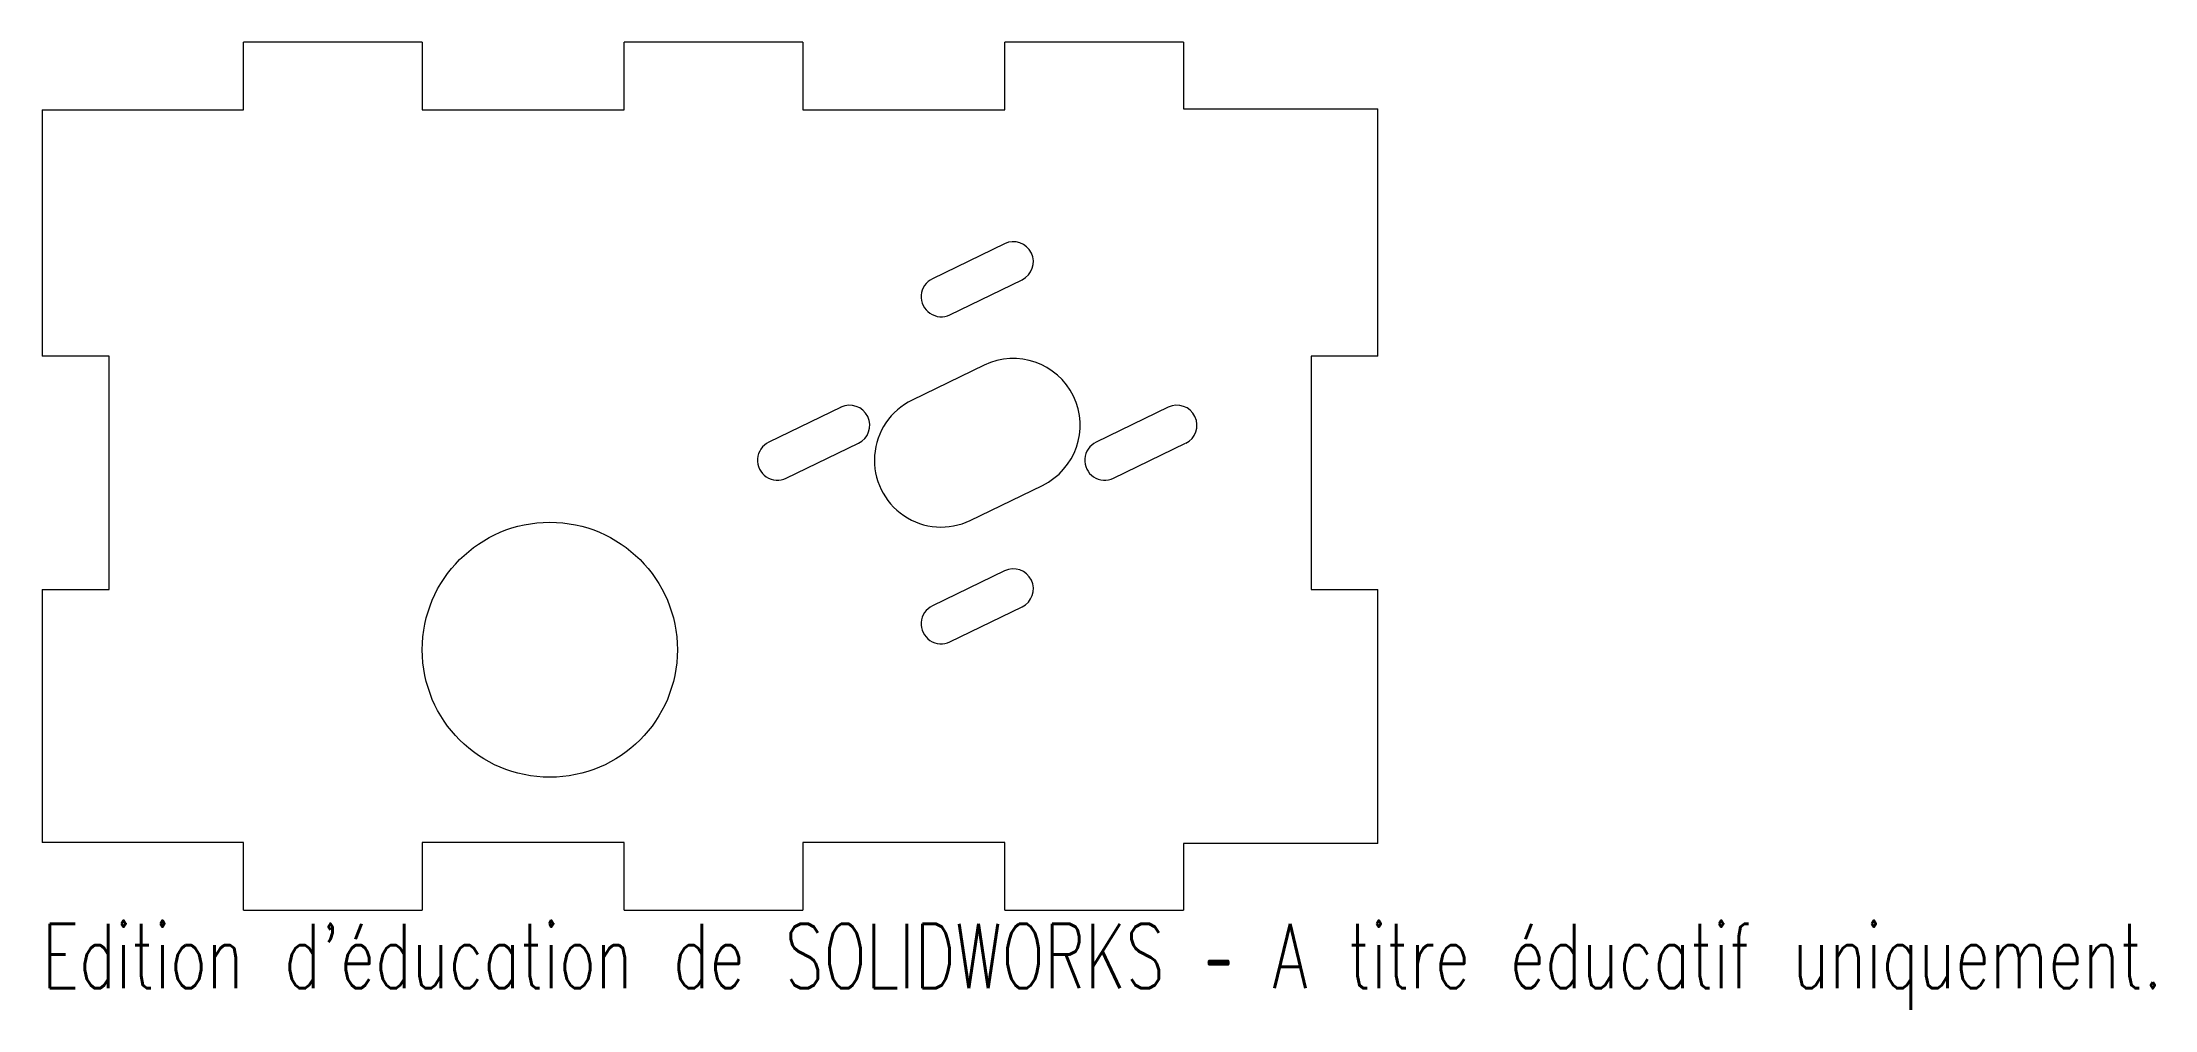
# Model space of a CAD drawing. Header units: millimetres. Extents: x -50 to 108, y -40 to 32.
import ezdxf

# ---------------------------------------------------------------- set-up
doc = ezdxf.new("R2010")
doc.units = ezdxf.units.MM
doc.styles.add('SLDTEXTSTYLE0', font='TXT', dxfattribs={"width": 0.7, "bigfont": 'bigfont'})

msp = doc.modelspace()

# ---------------------------------------------------------------- linework, layer by layer
at = {"color": 7, "linetype": 'Continuous', "lineweight": 15}
for p, q in [((-34.93, 27.43), (-34.93, 32.5)), ((-21.57, 32.5), (-34.93, 32.5)), ((-21.57, 32.5), (-21.57, 27.43)), ((-6.43, 27.43), (-6.43, 32.5)), ((6.93, 32.5), (-6.43, 32.5)), ((6.93, 32.5), (6.93, 27.43)), ((22.07, 27.43), (22.07, 32.5)), ((35.43, 32.5), (22.07, 32.5)), ((35.43, 32.5), (35.43, 27.5)), ((-50, 27.43), (-34.93, 27.43)), ((-50, 27.43), (-50, 9)), ((-21.57, 27.43), (-6.43, 27.43)), ((6.93, 27.43), (22.07, 27.43)), ((35.43, 27.5), (50, 27.5)), ((50, 9), (50, 27.5)), ((22.05, 17.41), (16.65, 14.79)), ((17.95, 12.09), (23.35, 14.71)), ((-45, 9), (-50, 9)), ((-45, -8.5), (-45, 9)), ((20.52, 8.31), (15.12, 5.69)), ((50, 9), (45, 9)), ((45, 9), (45, -8.5)), ((9.8, 5.16), (4.4, 2.54)), ((34.3, 5.16), (28.9, 2.54)), ((5.7, -0.16), (11.1, 2.46)), ((30.2, -0.16), (35.6, 2.46)), ((19.48, -3.31), (24.88, -0.69)), ((22.05, -7.09), (16.65, -9.71)), ((-50, -8.5), (-45, -8.5)), ((-50, -8.5), (-50, -27.43)), ((45, -8.5), (50, -8.5)), ((50, -27.5), (50, -8.5)), ((17.95, -12.41), (23.35, -9.79)), ((-34.93, -27.43), (-50, -27.43)), ((-34.93, -32.5), (-34.93, -27.43)), ((-6.43, -27.43), (-21.57, -27.43)), ((-21.57, -27.43), (-21.57, -32.5)), ((-6.43, -32.5), (-6.43, -27.43)), ((22.07, -27.43), (6.93, -27.43)), ((6.93, -27.43), (6.93, -32.5)), ((22.07, -32.5), (22.07, -27.43)), ((50, -27.5), (35.43, -27.5)), ((35.43, -27.5), (35.43, -32.5)), ((-34.93, -32.5), (-21.57, -32.5)), ((-6.43, -32.5), (6.93, -32.5)), ((22.07, -32.5), (35.43, -32.5))]:
    msp.add_line(p, q, dxfattribs=at)
msp.add_circle((-12, -13), 9.55, dxfattribs=at)
for centre, radius, start, end in [((22.7, 16.06), 1.5, 295.8444, 115.8444), ((17.3, 13.44), 1.5, 115.8444, 295.8444), ((22.7, 3.81), 5, 295.8444, 115.8444), ((10.45, 3.81), 1.5, 295.8444, 115.8444), ((17.3, 1.19), 5, 115.8444, 295.8444), ((34.95, 3.81), 1.5, 295.8444, 115.8444), ((5.05, 1.19), 1.5, 115.8444, 295.8444), ((29.55, 1.19), 1.5, 115.8444, 295.8444), ((22.7, -8.44), 1.5, 295.8444, 115.8444), ((17.3, -11.06), 1.5, 115.8444, 295.8444)]:
    msp.add_arc(centre, radius, start, end, dxfattribs=at)

# ---------------------------------------------------------------- texts
at = {"color": 7, "linetype": 'Continuous', "insert": (-50, -33.52), "char_height": 4.8336, "attachment_point": 1, "style": 'SLDTEXTSTYLE0'}
msp.add_mtext("Edition d'éducation de SOLIDWORKS – A titre éducatif uniquement.", dxfattribs=at)

doc.saveas('drawing.dxf')
